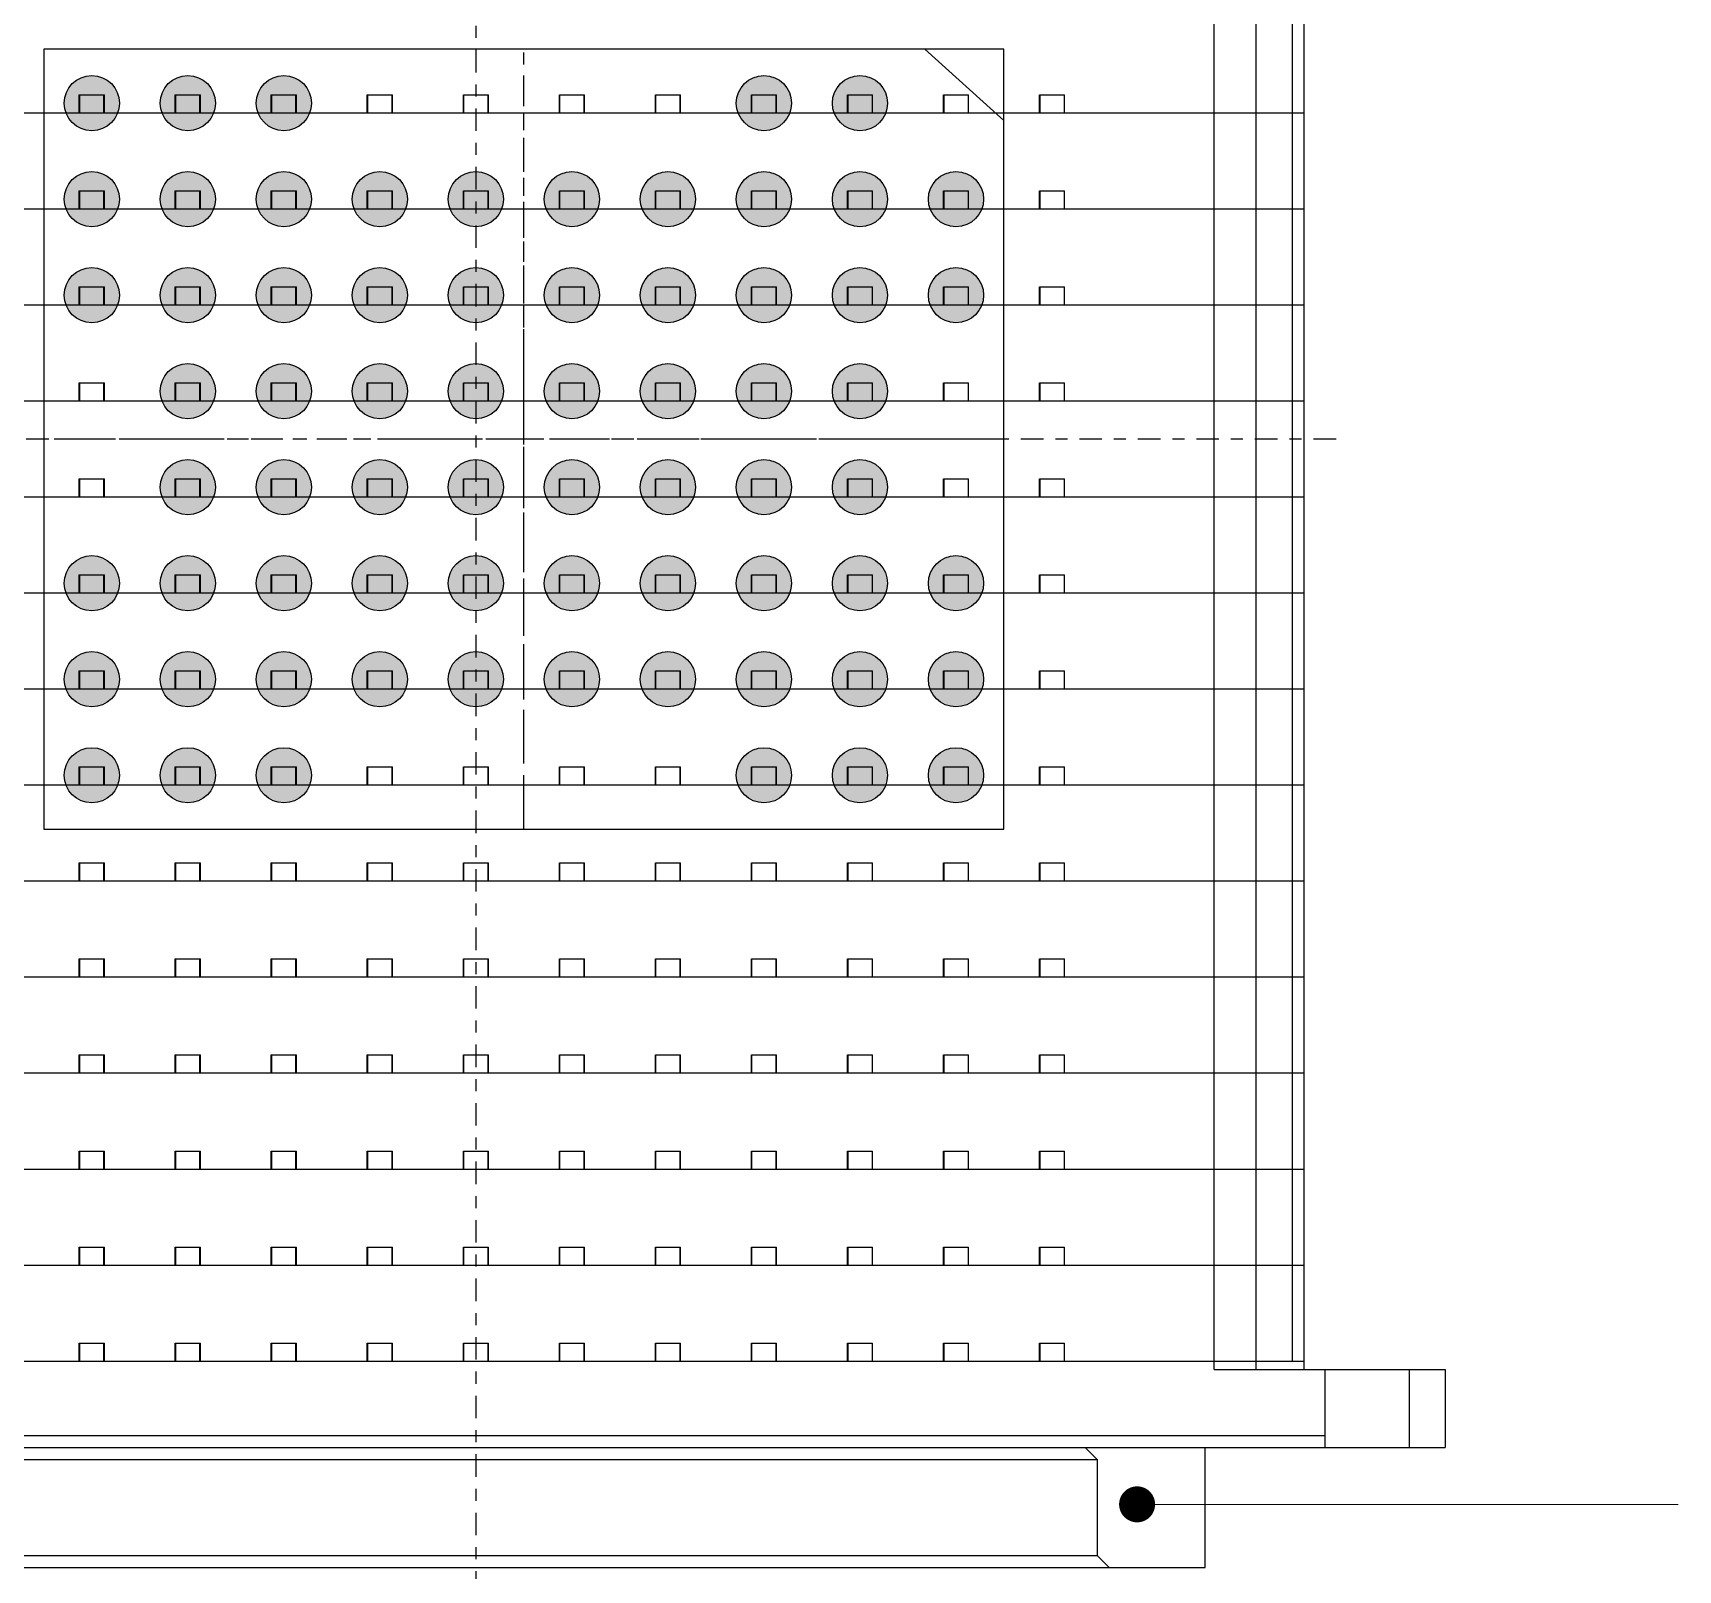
# Model space of a CAD drawing. Header units: millimetres. Extents: x -2108 to -1819, y 1464 to 1622.
# Drawn here: x -1876.48 to -1862.77, y 1532.94 to 1545.75 of the extents above; entities that cross this region are included whole.
import ezdxf

# ---------------------------------------------------------------- set-up
doc = ezdxf.new("R2010")
doc.units = ezdxf.units.MM
doc.linetypes.add('CENTER', pattern=[0.6, 0.375, -0.075, 0.075, -0.075])
doc.layers.add('厚', color=7, linetype='Continuous')
doc.dimstyles.new('副本 (2)水平', dxfattribs={"dimscale": 0.8, "dimtxt": 1.5, "dimasz": 1.5, "dimexe": 0.2, "dimexo": 0.1, "dimgap": 0.2, "dimtad": 0, "dimdec": 3, "dimrnd": 0.0005, "dimzin": 1, "dimdsep": 46, "dimtxsty": 'Standard', "dimcen": 0, "dimclrd": 192, "dimclre": 192, "dimclrt": 7, "dimazin": 0, "dimtfac": 1, "dimtdec": 3, "dimtofl": 0, "dimtmove": 0, "dimatfit": 3, "dimfxl": 1, "dimtolj": 1, "dimlwd": 13, "dimlwe": 13, "dimarcsym": 0})

# ---------------------------------------------------------------- blocks, each defined once
blk = doc.blocks.new('REWQREWQT')
at = {"color": 8, "linetype": 'Continuous'}
for p, q in [((575.433, 348.14), (575.433, 363.64)), ((575.783, 348.14), (575.783, 363.64)), ((576.183, 348.14), (576.183, 363.64)), ((576.083, 363.41), (576.083, 348.21)), ((565.978, 358.76), (566.188, 358.76)), ((565.978, 358.61), (565.978, 358.76)), ((565.983, 358.61), (565.983, 358.76)), ((566.183, 358.61), (566.183, 358.76)), ((566.188, 358.61), (566.188, 358.76)), ((566.778, 358.76), (566.988, 358.76)), ((566.778, 358.61), (566.778, 358.76)), ((566.783, 358.61), (566.783, 358.76)), ((566.983, 358.61), (566.983, 358.76)), ((566.988, 358.61), (566.988, 358.76)), ((567.578, 358.76), (567.788, 358.76)), ((567.578, 358.61), (567.578, 358.76)), ((567.583, 358.61), (567.583, 358.76)), ((567.783, 358.61), (567.783, 358.76)), ((567.788, 358.61), (567.788, 358.76)), ((568.378, 358.76), (568.588, 358.76)), ((568.378, 358.61), (568.378, 358.76)), ((568.383, 358.61), (568.383, 358.76)), ((568.583, 358.76), (568.583, 358.61)), ((568.588, 358.61), (568.588, 358.76)), ((569.178, 358.76), (569.388, 358.76)), ((569.178, 358.61), (569.178, 358.76)), ((569.183, 358.61), (569.183, 358.76)), ((569.383, 358.76), (569.383, 358.61)), ((569.388, 358.61), (569.388, 358.76)), ((569.978, 358.76), (570.188, 358.76)), ((569.978, 358.61), (569.978, 358.76)), ((569.983, 358.61), (569.983, 358.76)), ((570.183, 358.76), (570.183, 358.61)), ((570.188, 358.61), (570.188, 358.76)), ((570.778, 358.76), (570.988, 358.76)), ((570.778, 358.61), (570.778, 358.76)), ((570.783, 358.61), (570.783, 358.76)), ((570.983, 358.76), (570.983, 358.61)), ((570.988, 358.61), (570.988, 358.76)), ((571.578, 358.76), (571.788, 358.76)), ((571.578, 358.61), (571.578, 358.76)), ((571.583, 358.61), (571.583, 358.76)), ((571.783, 358.76), (571.783, 358.61)), ((571.788, 358.61), (571.788, 358.76)), ((572.378, 358.76), (572.588, 358.76)), ((572.378, 358.61), (572.378, 358.76)), ((572.383, 358.61), (572.383, 358.76)), ((572.583, 358.76), (572.583, 358.61)), ((572.588, 358.61), (572.588, 358.76)), ((573.178, 358.61), (573.178, 358.76)), ((573.178, 358.76), (573.388, 358.76)), ((573.183, 358.61), (573.183, 358.76)), ((573.383, 358.76), (573.383, 358.61)), ((573.388, 358.61), (573.388, 358.76)), ((573.978, 358.61), (573.978, 358.76)), ((573.978, 358.76), (574.188, 358.76)), ((573.983, 358.61), (573.983, 358.76)), ((574.183, 358.76), (574.183, 358.61)), ((574.188, 358.61), (574.188, 358.76)), ((562.383, 358.61), (576.183, 358.61)), ((565.978, 357.96), (566.188, 357.96)), ((565.978, 357.81), (565.978, 357.96)), ((565.983, 357.81), (565.983, 357.96)), ((566.183, 357.81), (566.183, 357.96)), ((566.188, 357.81), (566.188, 357.96)), ((566.778, 357.96), (566.988, 357.96)), ((566.778, 357.81), (566.778, 357.96)), ((566.783, 357.81), (566.783, 357.96)), ((566.983, 357.81), (566.983, 357.96)), ((566.988, 357.81), (566.988, 357.96)), ((567.578, 357.96), (567.788, 357.96)), ((567.578, 357.81), (567.578, 357.96)), ((567.583, 357.81), (567.583, 357.96)), ((567.783, 357.81), (567.783, 357.96)), ((567.788, 357.81), (567.788, 357.96)), ((568.378, 357.96), (568.588, 357.96)), ((568.378, 357.81), (568.378, 357.96)), ((568.383, 357.81), (568.383, 357.96)), ((568.583, 357.96), (568.583, 357.81)), ((568.588, 357.81), (568.588, 357.96)), ((569.178, 357.96), (569.388, 357.96)), ((569.178, 357.81), (569.178, 357.96)), ((569.183, 357.81), (569.183, 357.96)), ((569.383, 357.96), (569.383, 357.81)), ((569.388, 357.81), (569.388, 357.96)), ((569.978, 357.96), (570.188, 357.96)), ((569.978, 357.81), (569.978, 357.96)), ((569.983, 357.81), (569.983, 357.96)), ((570.183, 357.96), (570.183, 357.81)), ((570.188, 357.81), (570.188, 357.96)), ((570.778, 357.96), (570.988, 357.96)), ((570.778, 357.81), (570.778, 357.96)), ((570.783, 357.81), (570.783, 357.96)), ((570.983, 357.96), (570.983, 357.81)), ((570.988, 357.81), (570.988, 357.96)), ((571.578, 357.96), (571.788, 357.96)), ((571.578, 357.81), (571.578, 357.96)), ((571.583, 357.81), (571.583, 357.96)), ((571.783, 357.96), (571.783, 357.81)), ((571.788, 357.81), (571.788, 357.96)), ((572.378, 357.81), (572.378, 357.96)), ((572.378, 357.96), (572.588, 357.96)), ((572.383, 357.81), (572.383, 357.96)), ((572.583, 357.96), (572.583, 357.81)), ((572.588, 357.81), (572.588, 357.96)), ((573.178, 357.81), (573.178, 357.96)), ((573.178, 357.96), (573.388, 357.96)), ((573.183, 357.81), (573.183, 357.96)), ((573.383, 357.96), (573.383, 357.81)), ((573.388, 357.81), (573.388, 357.96)), ((573.978, 357.81), (573.978, 357.96)), ((573.978, 357.96), (574.188, 357.96)), ((573.983, 357.81), (573.983, 357.96)), ((574.183, 357.96), (574.183, 357.81)), ((574.188, 357.81), (574.188, 357.96)), ((562.383, 357.81), (576.183, 357.81)), ((565.978, 357.16), (566.188, 357.16)), ((565.978, 357.01), (565.978, 357.16)), ((565.983, 357.01), (565.983, 357.16)), ((566.183, 357.01), (566.183, 357.16)), ((566.188, 357.01), (566.188, 357.16)), ((566.778, 357.16), (566.988, 357.16)), ((566.778, 357.01), (566.778, 357.16)), ((566.783, 357.01), (566.783, 357.16)), ((566.983, 357.01), (566.983, 357.16)), ((566.988, 357.01), (566.988, 357.16)), ((567.578, 357.16), (567.788, 357.16)), ((567.578, 357.01), (567.578, 357.16)), ((567.583, 357.01), (567.583, 357.16)), ((567.783, 357.01), (567.783, 357.16)), ((567.788, 357.01), (567.788, 357.16)), ((568.378, 357.16), (568.588, 357.16)), ((568.378, 357.01), (568.378, 357.16)), ((568.383, 357.01), (568.383, 357.16)), ((568.583, 357.16), (568.583, 357.01)), ((568.588, 357.01), (568.588, 357.16)), ((569.178, 357.16), (569.388, 357.16)), ((569.178, 357.01), (569.178, 357.16)), ((569.183, 357.01), (569.183, 357.16)), ((569.383, 357.16), (569.383, 357.01)), ((569.388, 357.01), (569.388, 357.16)), ((569.978, 357.16), (570.188, 357.16)), ((569.978, 357.01), (569.978, 357.16)), ((569.983, 357.01), (569.983, 357.16)), ((570.183, 357.16), (570.183, 357.01)), ((570.188, 357.01), (570.188, 357.16)), ((570.778, 357.01), (570.778, 357.16)), ((570.778, 357.16), (570.988, 357.16)), ((570.783, 357.01), (570.783, 357.16)), ((570.983, 357.16), (570.983, 357.01)), ((570.988, 357.01), (570.988, 357.16)), ((571.578, 357.01), (571.578, 357.16)), ((571.578, 357.16), (571.788, 357.16)), ((571.583, 357.01), (571.583, 357.16)), ((571.783, 357.16), (571.783, 357.01)), ((571.788, 357.01), (571.788, 357.16)), ((572.378, 357.01), (572.378, 357.16)), ((572.378, 357.16), (572.588, 357.16)), ((572.383, 357.01), (572.383, 357.16)), ((572.583, 357.16), (572.583, 357.01)), ((572.588, 357.01), (572.588, 357.16)), ((573.178, 357.01), (573.178, 357.16)), ((573.178, 357.16), (573.388, 357.16)), ((573.183, 357.01), (573.183, 357.16)), ((573.383, 357.16), (573.383, 357.01)), ((573.388, 357.01), (573.388, 357.16)), ((573.978, 357.01), (573.978, 357.16)), ((573.978, 357.16), (574.188, 357.16)), ((573.983, 357.01), (573.983, 357.16)), ((574.183, 357.16), (574.183, 357.01)), ((574.188, 357.01), (574.188, 357.16)), ((562.383, 357.01), (576.183, 357.01)), ((565.978, 356.36), (566.188, 356.36)), ((565.978, 356.21), (565.978, 356.36)), ((565.983, 356.21), (565.983, 356.36)), ((566.183, 356.21), (566.183, 356.36)), ((566.188, 356.21), (566.188, 356.36)), ((566.778, 356.36), (566.988, 356.36)), ((566.778, 356.21), (566.778, 356.36)), ((566.783, 356.21), (566.783, 356.36)), ((566.983, 356.21), (566.983, 356.36)), ((566.988, 356.21), (566.988, 356.36)), ((567.578, 356.36), (567.788, 356.36)), ((567.578, 356.21), (567.578, 356.36)), ((567.583, 356.21), (567.583, 356.36)), ((567.783, 356.21), (567.783, 356.36)), ((567.788, 356.21), (567.788, 356.36)), ((568.378, 356.36), (568.588, 356.36)), ((568.378, 356.21), (568.378, 356.36)), ((568.383, 356.21), (568.383, 356.36)), ((568.583, 356.36), (568.583, 356.21)), ((568.588, 356.21), (568.588, 356.36)), ((569.178, 356.36), (569.388, 356.36)), ((569.178, 356.21), (569.178, 356.36)), ((569.183, 356.21), (569.183, 356.36)), ((569.383, 356.36), (569.383, 356.21)), ((569.388, 356.21), (569.388, 356.36)), ((569.978, 356.36), (570.188, 356.36)), ((569.978, 356.21), (569.978, 356.36)), ((569.983, 356.21), (569.983, 356.36)), ((570.183, 356.36), (570.183, 356.21)), ((570.188, 356.21), (570.188, 356.36)), ((570.778, 356.21), (570.778, 356.36)), ((570.778, 356.36), (570.988, 356.36)), ((570.783, 356.21), (570.783, 356.36)), ((570.983, 356.36), (570.983, 356.21)), ((570.988, 356.21), (570.988, 356.36)), ((571.578, 356.21), (571.578, 356.36)), ((571.578, 356.36), (571.788, 356.36)), ((571.583, 356.21), (571.583, 356.36)), ((571.783, 356.36), (571.783, 356.21)), ((571.788, 356.21), (571.788, 356.36)), ((572.378, 356.21), (572.378, 356.36)), ((572.378, 356.36), (572.588, 356.36)), ((572.383, 356.21), (572.383, 356.36)), ((572.583, 356.36), (572.583, 356.21)), ((572.588, 356.21), (572.588, 356.36)), ((573.178, 356.21), (573.178, 356.36)), ((573.178, 356.36), (573.388, 356.36)), ((573.183, 356.21), (573.183, 356.36)), ((573.383, 356.36), (573.383, 356.21)), ((573.388, 356.21), (573.388, 356.36)), ((573.978, 356.21), (573.978, 356.36)), ((573.978, 356.36), (574.188, 356.36)), ((573.983, 356.21), (573.983, 356.36)), ((574.183, 356.36), (574.183, 356.21)), ((574.188, 356.21), (574.188, 356.36)), ((562.383, 356.21), (576.183, 356.21)), ((565.978, 355.56), (566.188, 355.56)), ((565.978, 355.41), (565.978, 355.56)), ((565.983, 355.41), (565.983, 355.56)), ((566.183, 355.41), (566.183, 355.56)), ((566.188, 355.41), (566.188, 355.56)), ((566.778, 355.56), (566.988, 355.56)), ((566.778, 355.41), (566.778, 355.56)), ((566.783, 355.41), (566.783, 355.56)), ((566.983, 355.41), (566.983, 355.56)), ((566.988, 355.41), (566.988, 355.56)), ((567.578, 355.56), (567.788, 355.56)), ((567.578, 355.41), (567.578, 355.56)), ((567.583, 355.41), (567.583, 355.56)), ((567.783, 355.41), (567.783, 355.56)), ((567.788, 355.41), (567.788, 355.56)), ((568.378, 355.56), (568.588, 355.56)), ((568.378, 355.41), (568.378, 355.56)), ((568.383, 355.41), (568.383, 355.56)), ((568.583, 355.56), (568.583, 355.41)), ((568.588, 355.41), (568.588, 355.56)), ((569.178, 355.56), (569.388, 355.56)), ((569.178, 355.41), (569.178, 355.56)), ((569.183, 355.41), (569.183, 355.56)), ((569.383, 355.56), (569.383, 355.41)), ((569.388, 355.41), (569.388, 355.56)), ((569.978, 355.41), (569.978, 355.56)), ((569.978, 355.56), (570.188, 355.56)), ((569.983, 355.41), (569.983, 355.56)), ((570.183, 355.56), (570.183, 355.41)), ((570.188, 355.41), (570.188, 355.56)), ((570.778, 355.41), (570.778, 355.56)), ((570.778, 355.56), (570.988, 355.56)), ((570.783, 355.41), (570.783, 355.56)), ((570.983, 355.56), (570.983, 355.41)), ((570.988, 355.41), (570.988, 355.56)), ((571.578, 355.41), (571.578, 355.56)), ((571.578, 355.56), (571.788, 355.56)), ((571.583, 355.41), (571.583, 355.56)), ((571.783, 355.56), (571.783, 355.41)), ((571.788, 355.41), (571.788, 355.56)), ((572.378, 355.41), (572.378, 355.56)), ((572.378, 355.56), (572.588, 355.56)), ((572.383, 355.41), (572.383, 355.56)), ((572.583, 355.56), (572.583, 355.41)), ((572.588, 355.41), (572.588, 355.56)), ((573.178, 355.41), (573.178, 355.56)), ((573.178, 355.56), (573.388, 355.56)), ((573.183, 355.41), (573.183, 355.56)), ((573.383, 355.56), (573.383, 355.41)), ((573.388, 355.41), (573.388, 355.56)), ((573.978, 355.41), (573.978, 355.56)), ((573.978, 355.56), (574.188, 355.56)), ((573.983, 355.41), (573.983, 355.56)), ((574.183, 355.56), (574.183, 355.41)), ((574.188, 355.41), (574.188, 355.56)), ((562.383, 355.41), (576.183, 355.41)), ((565.978, 354.76), (566.188, 354.76)), ((565.978, 354.61), (565.978, 354.76)), ((565.983, 354.61), (565.983, 354.76)), ((566.183, 354.61), (566.183, 354.76)), ((566.188, 354.61), (566.188, 354.76)), ((566.778, 354.76), (566.988, 354.76)), ((566.778, 354.61), (566.778, 354.76)), ((566.783, 354.61), (566.783, 354.76)), ((566.983, 354.61), (566.983, 354.76)), ((566.988, 354.61), (566.988, 354.76)), ((567.578, 354.76), (567.788, 354.76)), ((567.578, 354.61), (567.578, 354.76)), ((567.583, 354.61), (567.583, 354.76)), ((567.783, 354.61), (567.783, 354.76)), ((567.788, 354.61), (567.788, 354.76)), ((568.378, 354.61), (568.378, 354.76)), ((568.378, 354.76), (568.588, 354.76)), ((568.383, 354.61), (568.383, 354.76)), ((568.583, 354.76), (568.583, 354.61)), ((568.588, 354.61), (568.588, 354.76)), ((569.178, 354.61), (569.178, 354.76)), ((569.178, 354.76), (569.388, 354.76)), ((569.183, 354.61), (569.183, 354.76)), ((569.383, 354.76), (569.383, 354.61)), ((569.388, 354.61), (569.388, 354.76)), ((569.978, 354.61), (569.978, 354.76)), ((569.978, 354.76), (570.188, 354.76)), ((569.983, 354.61), (569.983, 354.76)), ((570.183, 354.76), (570.183, 354.61)), ((570.188, 354.61), (570.188, 354.76)), ((570.778, 354.61), (570.778, 354.76)), ((570.778, 354.76), (570.988, 354.76)), ((570.783, 354.61), (570.783, 354.76)), ((570.983, 354.76), (570.983, 354.61)), ((570.988, 354.61), (570.988, 354.76)), ((571.578, 354.61), (571.578, 354.76)), ((571.578, 354.76), (571.788, 354.76)), ((571.583, 354.61), (571.583, 354.76)), ((571.783, 354.76), (571.783, 354.61)), ((571.788, 354.61), (571.788, 354.76)), ((572.378, 354.61), (572.378, 354.76)), ((572.378, 354.76), (572.588, 354.76)), ((572.383, 354.61), (572.383, 354.76)), ((572.583, 354.76), (572.583, 354.61)), ((572.588, 354.61), (572.588, 354.76)), ((573.178, 354.61), (573.178, 354.76)), ((573.178, 354.76), (573.388, 354.76)), ((573.183, 354.61), (573.183, 354.76)), ((573.383, 354.76), (573.383, 354.61)), ((573.388, 354.61), (573.388, 354.76)), ((573.978, 354.61), (573.978, 354.76)), ((573.978, 354.76), (574.188, 354.76)), ((573.983, 354.61), (573.983, 354.76)), ((574.183, 354.76), (574.183, 354.61)), ((574.188, 354.61), (574.188, 354.76)), ((562.383, 354.61), (576.183, 354.61)), ((565.978, 353.96), (566.188, 353.96)), ((565.978, 353.81), (565.978, 353.96)), ((565.983, 353.81), (565.983, 353.96)), ((566.183, 353.81), (566.183, 353.96)), ((566.188, 353.81), (566.188, 353.96)), ((566.778, 353.96), (566.988, 353.96)), ((566.778, 353.81), (566.778, 353.96)), ((566.783, 353.81), (566.783, 353.96)), ((566.983, 353.81), (566.983, 353.96)), ((566.988, 353.81), (566.988, 353.96)), ((567.578, 353.96), (567.788, 353.96)), ((567.578, 353.81), (567.578, 353.96)), ((567.583, 353.81), (567.583, 353.96)), ((567.783, 353.81), (567.783, 353.96)), ((567.788, 353.81), (567.788, 353.96)), ((568.378, 353.81), (568.378, 353.96)), ((568.378, 353.96), (568.588, 353.96)), ((568.383, 353.81), (568.383, 353.96)), ((568.583, 353.96), (568.583, 353.81)), ((568.588, 353.81), (568.588, 353.96)), ((569.178, 353.81), (569.178, 353.96)), ((569.178, 353.96), (569.388, 353.96)), ((569.183, 353.81), (569.183, 353.96)), ((569.383, 353.96), (569.383, 353.81)), ((569.388, 353.81), (569.388, 353.96)), ((569.978, 353.81), (569.978, 353.96)), ((569.978, 353.96), (570.188, 353.96)), ((569.983, 353.81), (569.983, 353.96)), ((570.183, 353.96), (570.183, 353.81)), ((570.188, 353.81), (570.188, 353.96)), ((570.778, 353.81), (570.778, 353.96)), ((570.778, 353.96), (570.988, 353.96)), ((570.783, 353.81), (570.783, 353.96)), ((570.983, 353.96), (570.983, 353.81)), ((570.988, 353.81), (570.988, 353.96)), ((571.578, 353.81), (571.578, 353.96)), ((571.578, 353.96), (571.788, 353.96)), ((571.583, 353.81), (571.583, 353.96)), ((571.783, 353.96), (571.783, 353.81)), ((571.788, 353.81), (571.788, 353.96)), ((572.378, 353.81), (572.378, 353.96)), ((572.378, 353.96), (572.588, 353.96)), ((572.383, 353.81), (572.383, 353.96)), ((572.583, 353.96), (572.583, 353.81)), ((572.588, 353.81), (572.588, 353.96)), ((573.178, 353.81), (573.178, 353.96)), ((573.178, 353.96), (573.388, 353.96)), ((573.183, 353.81), (573.183, 353.96)), ((573.383, 353.96), (573.383, 353.81)), ((573.388, 353.81), (573.388, 353.96)), ((573.978, 353.81), (573.978, 353.96)), ((573.978, 353.96), (574.188, 353.96)), ((573.983, 353.81), (573.983, 353.96)), ((574.183, 353.96), (574.183, 353.81)), ((574.188, 353.81), (574.188, 353.96)), ((562.383, 353.81), (576.183, 353.81)), ((565.978, 353.16), (566.188, 353.16)), ((565.978, 353.01), (565.978, 353.16)), ((565.983, 353.01), (565.983, 353.16)), ((566.183, 353.01), (566.183, 353.16)), ((566.188, 353.01), (566.188, 353.16)), ((566.778, 353.16), (566.988, 353.16)), ((566.778, 353.01), (566.778, 353.16)), ((566.783, 353.01), (566.783, 353.16)), ((566.983, 353.01), (566.983, 353.16)), ((566.988, 353.01), (566.988, 353.16)), ((567.578, 353.01), (567.578, 353.16)), ((567.578, 353.16), (567.788, 353.16)), ((567.583, 353.01), (567.583, 353.16)), ((567.783, 353.01), (567.783, 353.16)), ((567.788, 353.01), (567.788, 353.16)), ((568.378, 353.01), (568.378, 353.16)), ((568.378, 353.16), (568.588, 353.16)), ((568.383, 353.01), (568.383, 353.16)), ((568.583, 353.16), (568.583, 353.01)), ((568.588, 353.01), (568.588, 353.16)), ((569.178, 353.01), (569.178, 353.16)), ((569.178, 353.16), (569.388, 353.16)), ((569.183, 353.01), (569.183, 353.16)), ((569.383, 353.16), (569.383, 353.01)), ((569.388, 353.01), (569.388, 353.16)), ((569.978, 353.01), (569.978, 353.16)), ((569.978, 353.16), (570.188, 353.16)), ((569.983, 353.01), (569.983, 353.16)), ((570.183, 353.16), (570.183, 353.01)), ((570.188, 353.01), (570.188, 353.16)), ((570.778, 353.01), (570.778, 353.16)), ((570.778, 353.16), (570.988, 353.16)), ((570.783, 353.01), (570.783, 353.16)), ((570.983, 353.16), (570.983, 353.01)), ((570.988, 353.01), (570.988, 353.16)), ((571.578, 353.01), (571.578, 353.16)), ((571.578, 353.16), (571.788, 353.16)), ((571.583, 353.01), (571.583, 353.16)), ((571.783, 353.16), (571.783, 353.01)), ((571.788, 353.01), (571.788, 353.16)), ((572.378, 353.01), (572.378, 353.16)), ((572.378, 353.16), (572.588, 353.16)), ((572.383, 353.01), (572.383, 353.16)), ((572.583, 353.16), (572.583, 353.01)), ((572.588, 353.01), (572.588, 353.16)), ((573.178, 353.01), (573.178, 353.16)), ((573.178, 353.16), (573.388, 353.16)), ((573.183, 353.01), (573.183, 353.16)), ((573.383, 353.16), (573.383, 353.01)), ((573.388, 353.01), (573.388, 353.16)), ((573.978, 353.01), (573.978, 353.16)), ((573.978, 353.16), (574.188, 353.16)), ((573.983, 353.01), (573.983, 353.16)), ((574.183, 353.16), (574.183, 353.01)), ((574.188, 353.01), (574.188, 353.16)), ((562.383, 353.01), (576.183, 353.01)), ((565.978, 352.21), (565.978, 352.36)), ((565.978, 352.36), (566.188, 352.36)), ((565.983, 352.21), (565.983, 352.36)), ((566.183, 352.21), (566.183, 352.36)), ((566.188, 352.21), (566.188, 352.36)), ((566.778, 352.21), (566.778, 352.36)), ((566.778, 352.36), (566.988, 352.36)), ((566.783, 352.21), (566.783, 352.36)), ((566.983, 352.21), (566.983, 352.36)), ((566.988, 352.21), (566.988, 352.36)), ((567.578, 352.21), (567.578, 352.36)), ((567.578, 352.36), (567.788, 352.36)), ((567.583, 352.21), (567.583, 352.36)), ((567.783, 352.21), (567.783, 352.36)), ((567.788, 352.21), (567.788, 352.36)), ((568.378, 352.21), (568.378, 352.36)), ((568.378, 352.36), (568.588, 352.36)), ((568.383, 352.21), (568.383, 352.36)), ((568.583, 352.36), (568.583, 352.21)), ((568.588, 352.21), (568.588, 352.36)), ((569.178, 352.21), (569.178, 352.36)), ((569.178, 352.36), (569.388, 352.36)), ((569.183, 352.21), (569.183, 352.36)), ((569.383, 352.36), (569.383, 352.21)), ((569.388, 352.21), (569.388, 352.36)), ((569.978, 352.21), (569.978, 352.36)), ((569.978, 352.36), (570.188, 352.36)), ((569.983, 352.21), (569.983, 352.36)), ((570.183, 352.36), (570.183, 352.21)), ((570.188, 352.21), (570.188, 352.36)), ((570.778, 352.21), (570.778, 352.36)), ((570.778, 352.36), (570.988, 352.36)), ((570.783, 352.21), (570.783, 352.36)), ((570.983, 352.36), (570.983, 352.21)), ((570.988, 352.21), (570.988, 352.36)), ((571.578, 352.21), (571.578, 352.36)), ((571.578, 352.36), (571.788, 352.36)), ((571.583, 352.21), (571.583, 352.36)), ((571.783, 352.36), (571.783, 352.21)), ((571.788, 352.21), (571.788, 352.36)), ((572.378, 352.21), (572.378, 352.36)), ((572.378, 352.36), (572.588, 352.36)), ((572.383, 352.21), (572.383, 352.36)), ((572.583, 352.36), (572.583, 352.21)), ((572.588, 352.21), (572.588, 352.36)), ((573.178, 352.21), (573.178, 352.36)), ((573.178, 352.36), (573.388, 352.36)), ((573.183, 352.21), (573.183, 352.36)), ((573.383, 352.36), (573.383, 352.21)), ((573.388, 352.21), (573.388, 352.36)), ((573.978, 352.21), (573.978, 352.36)), ((573.978, 352.36), (574.188, 352.36)), ((573.983, 352.21), (573.983, 352.36)), ((574.183, 352.36), (574.183, 352.21)), ((574.188, 352.21), (574.188, 352.36)), ((562.383, 352.21), (576.183, 352.21)), ((565.978, 351.41), (565.978, 351.56)), ((565.978, 351.56), (566.188, 351.56)), ((565.983, 351.41), (565.983, 351.56)), ((566.183, 351.41), (566.183, 351.56)), ((566.188, 351.41), (566.188, 351.56)), ((566.778, 351.41), (566.778, 351.56)), ((566.778, 351.56), (566.988, 351.56)), ((566.783, 351.41), (566.783, 351.56)), ((566.983, 351.41), (566.983, 351.56)), ((566.988, 351.41), (566.988, 351.56)), ((567.578, 351.41), (567.578, 351.56)), ((567.578, 351.56), (567.788, 351.56)), ((567.583, 351.41), (567.583, 351.56)), ((567.783, 351.41), (567.783, 351.56)), ((567.788, 351.41), (567.788, 351.56)), ((568.378, 351.41), (568.378, 351.56)), ((568.378, 351.56), (568.588, 351.56)), ((568.383, 351.41), (568.383, 351.56)), ((568.583, 351.56), (568.583, 351.41)), ((568.588, 351.41), (568.588, 351.56)), ((569.178, 351.41), (569.178, 351.56)), ((569.178, 351.56), (569.388, 351.56)), ((569.183, 351.41), (569.183, 351.56)), ((569.383, 351.56), (569.383, 351.41)), ((569.388, 351.41), (569.388, 351.56)), ((569.978, 351.41), (569.978, 351.56)), ((569.978, 351.56), (570.188, 351.56)), ((569.983, 351.41), (569.983, 351.56)), ((570.183, 351.56), (570.183, 351.41)), ((570.188, 351.41), (570.188, 351.56)), ((570.778, 351.41), (570.778, 351.56)), ((570.778, 351.56), (570.988, 351.56)), ((570.783, 351.41), (570.783, 351.56)), ((570.983, 351.56), (570.983, 351.41)), ((570.988, 351.41), (570.988, 351.56)), ((571.578, 351.41), (571.578, 351.56)), ((571.578, 351.56), (571.788, 351.56)), ((571.583, 351.41), (571.583, 351.56)), ((571.783, 351.56), (571.783, 351.41)), ((571.788, 351.41), (571.788, 351.56)), ((572.378, 351.41), (572.378, 351.56)), ((572.378, 351.56), (572.588, 351.56)), ((572.383, 351.41), (572.383, 351.56)), ((572.583, 351.56), (572.583, 351.41)), ((572.588, 351.41), (572.588, 351.56)), ((573.178, 351.41), (573.178, 351.56)), ((573.178, 351.56), (573.388, 351.56)), ((573.183, 351.41), (573.183, 351.56)), ((573.383, 351.56), (573.383, 351.41)), ((573.388, 351.41), (573.388, 351.56)), ((573.978, 351.41), (573.978, 351.56)), ((573.978, 351.56), (574.188, 351.56)), ((573.983, 351.41), (573.983, 351.56)), ((574.183, 351.56), (574.183, 351.41)), ((574.188, 351.41), (574.188, 351.56)), ((562.383, 351.41), (576.183, 351.41)), ((565.978, 350.61), (565.978, 350.76)), ((565.978, 350.76), (566.188, 350.76)), ((565.983, 350.61), (565.983, 350.76)), ((566.183, 350.61), (566.183, 350.76)), ((566.188, 350.61), (566.188, 350.76)), ((566.778, 350.61), (566.778, 350.76)), ((566.778, 350.76), (566.988, 350.76)), ((566.783, 350.61), (566.783, 350.76)), ((566.983, 350.61), (566.983, 350.76)), ((566.988, 350.61), (566.988, 350.76)), ((567.578, 350.61), (567.578, 350.76)), ((567.578, 350.76), (567.788, 350.76)), ((567.583, 350.61), (567.583, 350.76)), ((567.783, 350.61), (567.783, 350.76)), ((567.788, 350.61), (567.788, 350.76)), ((568.378, 350.61), (568.378, 350.76)), ((568.378, 350.76), (568.588, 350.76)), ((568.383, 350.61), (568.383, 350.76)), ((568.583, 350.76), (568.583, 350.61)), ((568.588, 350.61), (568.588, 350.76)), ((569.178, 350.61), (569.178, 350.76)), ((569.178, 350.76), (569.388, 350.76)), ((569.183, 350.61), (569.183, 350.76)), ((569.383, 350.76), (569.383, 350.61)), ((569.388, 350.61), (569.388, 350.76)), ((569.978, 350.61), (569.978, 350.76)), ((569.978, 350.76), (570.188, 350.76)), ((569.983, 350.61), (569.983, 350.76)), ((570.183, 350.76), (570.183, 350.61)), ((570.188, 350.61), (570.188, 350.76)), ((570.778, 350.61), (570.778, 350.76)), ((570.778, 350.76), (570.988, 350.76)), ((570.783, 350.61), (570.783, 350.76)), ((570.983, 350.76), (570.983, 350.61)), ((570.988, 350.61), (570.988, 350.76)), ((571.578, 350.61), (571.578, 350.76)), ((571.578, 350.76), (571.788, 350.76)), ((571.583, 350.61), (571.583, 350.76)), ((571.783, 350.76), (571.783, 350.61)), ((571.788, 350.61), (571.788, 350.76)), ((572.378, 350.61), (572.378, 350.76)), ((572.378, 350.76), (572.588, 350.76)), ((572.383, 350.61), (572.383, 350.76)), ((572.583, 350.76), (572.583, 350.61)), ((572.588, 350.61), (572.588, 350.76)), ((573.178, 350.61), (573.178, 350.76)), ((573.178, 350.76), (573.388, 350.76)), ((573.183, 350.61), (573.183, 350.76)), ((573.383, 350.76), (573.383, 350.61)), ((573.388, 350.61), (573.388, 350.76)), ((573.978, 350.61), (573.978, 350.76)), ((573.978, 350.76), (574.188, 350.76)), ((573.983, 350.61), (573.983, 350.76)), ((574.183, 350.76), (574.183, 350.61)), ((574.188, 350.61), (574.188, 350.76)), ((562.383, 350.61), (576.183, 350.61)), ((565.978, 349.81), (565.978, 349.96)), ((565.978, 349.96), (566.188, 349.96)), ((565.983, 349.81), (565.983, 349.96)), ((566.183, 349.81), (566.183, 349.96)), ((566.188, 349.81), (566.188, 349.96)), ((566.778, 349.81), (566.778, 349.96)), ((566.778, 349.96), (566.988, 349.96)), ((566.783, 349.81), (566.783, 349.96)), ((566.983, 349.81), (566.983, 349.96)), ((566.988, 349.81), (566.988, 349.96)), ((567.578, 349.81), (567.578, 349.96)), ((567.578, 349.96), (567.788, 349.96)), ((567.583, 349.81), (567.583, 349.96)), ((567.783, 349.81), (567.783, 349.96)), ((567.788, 349.81), (567.788, 349.96)), ((568.378, 349.81), (568.378, 349.96)), ((568.378, 349.96), (568.588, 349.96)), ((568.383, 349.81), (568.383, 349.96)), ((568.583, 349.96), (568.583, 349.81)), ((568.588, 349.81), (568.588, 349.96)), ((569.178, 349.81), (569.178, 349.96)), ((569.178, 349.96), (569.388, 349.96)), ((569.183, 349.81), (569.183, 349.96)), ((569.383, 349.96), (569.383, 349.81)), ((569.388, 349.81), (569.388, 349.96)), ((569.978, 349.81), (569.978, 349.96)), ((569.978, 349.96), (570.188, 349.96)), ((569.983, 349.81), (569.983, 349.96)), ((570.183, 349.96), (570.183, 349.81)), ((570.188, 349.81), (570.188, 349.96)), ((570.778, 349.81), (570.778, 349.96)), ((570.778, 349.96), (570.988, 349.96)), ((570.783, 349.81), (570.783, 349.96)), ((570.983, 349.96), (570.983, 349.81)), ((570.988, 349.81), (570.988, 349.96)), ((571.578, 349.81), (571.578, 349.96)), ((571.578, 349.96), (571.788, 349.96)), ((571.583, 349.81), (571.583, 349.96)), ((571.783, 349.96), (571.783, 349.81)), ((571.788, 349.81), (571.788, 349.96)), ((572.378, 349.81), (572.378, 349.96)), ((572.378, 349.96), (572.588, 349.96)), ((572.383, 349.81), (572.383, 349.96)), ((572.583, 349.96), (572.583, 349.81)), ((572.588, 349.81), (572.588, 349.96)), ((573.178, 349.81), (573.178, 349.96)), ((573.178, 349.96), (573.388, 349.96)), ((573.183, 349.81), (573.183, 349.96)), ((573.383, 349.96), (573.383, 349.81)), ((573.388, 349.81), (573.388, 349.96)), ((573.978, 349.81), (573.978, 349.96)), ((573.978, 349.96), (574.188, 349.96)), ((573.983, 349.81), (573.983, 349.96)), ((574.183, 349.96), (574.183, 349.81)), ((574.188, 349.81), (574.188, 349.96)), ((562.383, 349.81), (576.183, 349.81)), ((565.978, 349.01), (565.978, 349.16)), ((565.978, 349.16), (566.188, 349.16)), ((565.983, 349.01), (565.983, 349.16)), ((566.183, 349.01), (566.183, 349.16)), ((566.188, 349.01), (566.188, 349.16)), ((566.778, 349.01), (566.778, 349.16)), ((566.778, 349.16), (566.988, 349.16)), ((566.783, 349.01), (566.783, 349.16)), ((566.983, 349.01), (566.983, 349.16)), ((566.988, 349.01), (566.988, 349.16)), ((567.578, 349.01), (567.578, 349.16)), ((567.578, 349.16), (567.788, 349.16)), ((567.583, 349.01), (567.583, 349.16)), ((567.783, 349.01), (567.783, 349.16)), ((567.788, 349.01), (567.788, 349.16)), ((568.378, 349.01), (568.378, 349.16)), ((568.378, 349.16), (568.588, 349.16)), ((568.383, 349.01), (568.383, 349.16)), ((568.583, 349.16), (568.583, 349.01)), ((568.588, 349.01), (568.588, 349.16)), ((569.178, 349.01), (569.178, 349.16)), ((569.178, 349.16), (569.388, 349.16)), ((569.183, 349.01), (569.183, 349.16)), ((569.383, 349.16), (569.383, 349.01)), ((569.388, 349.01), (569.388, 349.16)), ((569.978, 349.01), (569.978, 349.16)), ((569.978, 349.16), (570.188, 349.16)), ((569.983, 349.01), (569.983, 349.16)), ((570.183, 349.16), (570.183, 349.01)), ((570.188, 349.01), (570.188, 349.16)), ((570.778, 349.01), (570.778, 349.16)), ((570.778, 349.16), (570.988, 349.16)), ((570.783, 349.01), (570.783, 349.16)), ((570.983, 349.16), (570.983, 349.01)), ((570.988, 349.01), (570.988, 349.16)), ((571.578, 349.01), (571.578, 349.16)), ((571.578, 349.16), (571.788, 349.16)), ((571.583, 349.01), (571.583, 349.16)), ((571.783, 349.16), (571.783, 349.01)), ((571.788, 349.01), (571.788, 349.16)), ((572.378, 349.01), (572.378, 349.16)), ((572.378, 349.16), (572.588, 349.16)), ((572.383, 349.01), (572.383, 349.16)), ((572.583, 349.16), (572.583, 349.01)), ((572.588, 349.01), (572.588, 349.16)), ((573.178, 349.01), (573.178, 349.16)), ((573.178, 349.16), (573.388, 349.16)), ((573.183, 349.01), (573.183, 349.16)), ((573.383, 349.16), (573.383, 349.01)), ((573.388, 349.01), (573.388, 349.16)), ((573.978, 349.01), (573.978, 349.16)), ((573.978, 349.16), (574.188, 349.16)), ((573.983, 349.01), (573.983, 349.16)), ((574.183, 349.16), (574.183, 349.01)), ((574.188, 349.01), (574.188, 349.16)), ((562.383, 349.01), (576.183, 349.01)), ((565.978, 348.21), (565.978, 348.36)), ((565.978, 348.36), (566.188, 348.36)), ((565.983, 348.21), (565.983, 348.36)), ((566.183, 348.21), (566.183, 348.36)), ((566.188, 348.21), (566.188, 348.36)), ((566.778, 348.21), (566.778, 348.36)), ((566.778, 348.36), (566.988, 348.36)), ((566.783, 348.21), (566.783, 348.36)), ((566.983, 348.21), (566.983, 348.36)), ((566.988, 348.21), (566.988, 348.36)), ((567.578, 348.21), (567.578, 348.36)), ((567.578, 348.36), (567.788, 348.36)), ((567.583, 348.21), (567.583, 348.36)), ((567.783, 348.21), (567.783, 348.36)), ((567.788, 348.21), (567.788, 348.36)), ((568.378, 348.21), (568.378, 348.36)), ((568.378, 348.36), (568.588, 348.36)), ((568.383, 348.21), (568.383, 348.36)), ((568.583, 348.36), (568.583, 348.21)), ((568.588, 348.21), (568.588, 348.36)), ((569.178, 348.21), (569.178, 348.36)), ((569.178, 348.36), (569.388, 348.36)), ((569.183, 348.21), (569.183, 348.36)), ((569.383, 348.36), (569.383, 348.21)), ((569.388, 348.21), (569.388, 348.36)), ((569.978, 348.21), (569.978, 348.36)), ((569.978, 348.36), (570.188, 348.36)), ((569.983, 348.21), (569.983, 348.36)), ((570.183, 348.36), (570.183, 348.21)), ((570.188, 348.21), (570.188, 348.36)), ((570.778, 348.21), (570.778, 348.36)), ((570.778, 348.36), (570.988, 348.36)), ((570.783, 348.21), (570.783, 348.36)), ((570.983, 348.36), (570.983, 348.21)), ((570.988, 348.21), (570.988, 348.36)), ((571.578, 348.21), (571.578, 348.36)), ((571.578, 348.36), (571.788, 348.36)), ((571.583, 348.21), (571.583, 348.36)), ((571.783, 348.36), (571.783, 348.21)), ((571.788, 348.21), (571.788, 348.36)), ((572.378, 348.21), (572.378, 348.36)), ((572.378, 348.36), (572.588, 348.36)), ((572.383, 348.21), (572.383, 348.36)), ((572.583, 348.36), (572.583, 348.21)), ((572.588, 348.21), (572.588, 348.36)), ((573.178, 348.21), (573.178, 348.36)), ((573.178, 348.36), (573.388, 348.36)), ((573.183, 348.21), (573.183, 348.36)), ((573.383, 348.36), (573.383, 348.21)), ((573.388, 348.21), (573.388, 348.36)), ((573.978, 348.21), (573.978, 348.36)), ((573.978, 348.36), (574.188, 348.36)), ((573.983, 348.21), (573.983, 348.36)), ((574.183, 348.36), (574.183, 348.21)), ((574.188, 348.21), (574.188, 348.36)), ((562.383, 348.21), (576.183, 348.21)), ((575.433, 348.14), (577.358, 348.14)), ((576.358, 347.49), (576.358, 348.14)), ((577.058, 348.14), (577.058, 347.49)), ((577.358, 348.14), (577.358, 347.49)), ((562.208, 347.59), (576.358, 347.59)), ((561.208, 347.49), (577.358, 347.49)), ((564.108, 347.39), (574.458, 347.39)), ((574.458, 347.39), (574.358, 347.49)), ((574.458, 347.39), (574.458, 346.59)), ((575.358, 346.49), (575.358, 347.49)), ((564.108, 346.59), (574.458, 346.59)), ((574.458, 346.59), (574.558, 346.49)), ((563.208, 346.49), (575.358, 346.49))]:
    blk.add_line(p, q, dxfattribs=at)
blk = doc.blocks.new('SFD')
at = {"color": 1, "linetype": 'CENTER', "ltscale": 0.6604}
for p, q in [((-1939.828, 1449.54), (-1939.828, 1456.04)), ((-1935.828, 1452.79), (-1943.828, 1452.79))]:
    blk.add_line(p, q, dxfattribs=at)
blk.add_line((-1936.486, 1456.04), (-1935.828, 1455.445))
at = {"color": 1, "linetype": 'CENTER', "ltscale": 0.615696}
for p, q in [((-1939.828, 1449.76), (-1939.828, 1455.82)), ((-1935.998, 1452.79), (-1943.658, 1452.79))]:
    blk.add_line(p, q, dxfattribs=at)
blk.add_lwpolyline([(-1935.828, 1456.04), (-1943.828, 1456.04), (-1943.828, 1449.54), (-1935.828, 1449.54)], close=True)
for centre in [(-1943.428, 1455.59), (-1942.628, 1455.59), (-1941.828, 1455.59), (-1937.828, 1455.59), (-1937.028, 1455.59), (-1943.428, 1454.79), (-1942.628, 1454.79), (-1941.828, 1454.79), (-1941.028, 1454.79), (-1940.228, 1454.79), (-1939.428, 1454.79), (-1938.628, 1454.79), (-1937.828, 1454.79), (-1937.028, 1454.79), (-1936.228, 1454.79), (-1943.428, 1453.99), (-1942.628, 1453.99), (-1941.828, 1453.99), (-1941.028, 1453.99), (-1940.228, 1453.99), (-1939.428, 1453.99), (-1938.628, 1453.99), (-1937.828, 1453.99), (-1937.028, 1453.99), (-1936.228, 1453.99), (-1942.628, 1453.19), (-1941.828, 1453.19), (-1941.028, 1453.19), (-1940.228, 1453.19), (-1939.428, 1453.19), (-1938.628, 1453.19), (-1937.828, 1453.19), (-1937.028, 1453.19), (-1942.628, 1452.39), (-1941.828, 1452.39), (-1941.028, 1452.39), (-1940.228, 1452.39), (-1939.428, 1452.39), (-1938.628, 1452.39), (-1937.828, 1452.39), (-1937.028, 1452.39), (-1943.428, 1451.59), (-1942.628, 1451.59), (-1941.828, 1451.59), (-1941.028, 1451.59), (-1940.228, 1451.59), (-1939.428, 1451.59), (-1938.628, 1451.59), (-1937.828, 1451.59), (-1937.028, 1451.59), (-1936.228, 1451.59), (-1943.428, 1450.79), (-1942.628, 1450.79), (-1941.828, 1450.79), (-1941.028, 1450.79), (-1940.228, 1450.79), (-1939.428, 1450.79), (-1938.628, 1450.79), (-1937.828, 1450.79), (-1937.028, 1450.79), (-1936.228, 1450.79), (-1943.428, 1449.99), (-1942.628, 1449.99), (-1941.828, 1449.99), (-1937.828, 1449.99), (-1937.028, 1449.99), (-1936.228, 1449.99)]:
    blk.add_circle(centre, 0.23)

msp = doc.modelspace()

# ---------------------------------------------------------------- hatches: boundary and pattern name
h = msp.add_hatch(color=1)
edge = h.paths.add_edge_path()
edge.add_arc((-1868.7868, 1539.5625), 0.23, 0, 360)
edge = h.paths.add_edge_path()
edge.add_arc((-1868.7868, 1540.3625), 0.23, 0, 360)
edge = h.paths.add_edge_path()
edge.add_arc((-1868.7868, 1541.1625), 0.23, 0, 360)
edge = h.paths.add_edge_path()
edge.add_arc((-1868.7868, 1543.5625), 0.23, 0, 360)
edge = h.paths.add_edge_path()
edge.add_arc((-1868.7868, 1544.3625), 0.23, 0, 360)
edge = h.paths.add_edge_path()
edge.add_arc((-1869.5868, 1539.5625), 0.23, 0, 360)
edge = h.paths.add_edge_path()
edge.add_arc((-1869.5868, 1540.3625), 0.23, 0, 360)
edge = h.paths.add_edge_path()
edge.add_arc((-1869.5868, 1541.1625), 0.23, 0, 360)
edge = h.paths.add_edge_path()
edge.add_arc((-1869.5868, 1541.9625), 0.23, 0, 360)
edge = h.paths.add_edge_path()
edge.add_arc((-1869.5868, 1542.7625), 0.23, 0, 360)
edge = h.paths.add_edge_path()
edge.add_arc((-1869.5868, 1543.5625), 0.23, 0, 360)
edge = h.paths.add_edge_path()
edge.add_arc((-1869.5868, 1544.3625), 0.23, 0, 360)
edge = h.paths.add_edge_path()
edge.add_arc((-1869.5868, 1545.1625), 0.23, 0, 360)
edge = h.paths.add_edge_path()
edge.add_arc((-1870.3868, 1539.5625), 0.23, 0, 360)
edge = h.paths.add_edge_path()
edge.add_arc((-1870.3868, 1540.3625), 0.23, 0, 360)
edge = h.paths.add_edge_path()
edge.add_arc((-1870.3868, 1541.1625), 0.23, 0, 360)
edge = h.paths.add_edge_path()
edge.add_arc((-1870.3868, 1541.9625), 0.23, 0, 360)
edge = h.paths.add_edge_path()
edge.add_arc((-1870.3868, 1542.7625), 0.23, 0, 360)
edge = h.paths.add_edge_path()
edge.add_arc((-1870.3868, 1543.5625), 0.23, 0, 360)
edge = h.paths.add_edge_path()
edge.add_arc((-1870.3868, 1544.3625), 0.23, 0, 360)
edge = h.paths.add_edge_path()
edge.add_arc((-1870.3868, 1545.1625), 0.23, 0, 360)
edge = h.paths.add_edge_path()
edge.add_arc((-1871.1868, 1540.3625), 0.23, 0, 360)
edge = h.paths.add_edge_path()
edge.add_arc((-1871.1868, 1541.1625), 0.23, 0, 360)
edge = h.paths.add_edge_path()
edge.add_arc((-1871.1868, 1541.9625), 0.23, 0, 360)
edge = h.paths.add_edge_path()
edge.add_arc((-1871.1868, 1542.7625), 0.23, 0, 360)
edge = h.paths.add_edge_path()
edge.add_arc((-1871.1868, 1543.5625), 0.23, 0, 360)
edge = h.paths.add_edge_path()
edge.add_arc((-1871.1868, 1544.3625), 0.23, 0, 360)
edge = h.paths.add_edge_path()
edge.add_arc((-1871.9868, 1540.3625), 0.23, 0, 360)
edge = h.paths.add_edge_path()
edge.add_arc((-1871.9868, 1541.1625), 0.23, 0, 360)
edge = h.paths.add_edge_path()
edge.add_arc((-1871.9868, 1541.9625), 0.23, 0, 360)
edge = h.paths.add_edge_path()
edge.add_arc((-1871.9868, 1542.7625), 0.23, 0, 360)
edge = h.paths.add_edge_path()
edge.add_arc((-1871.9868, 1543.5625), 0.23, 0, 360)
edge = h.paths.add_edge_path()
edge.add_arc((-1871.9868, 1544.3625), 0.23, 0, 360)
edge = h.paths.add_edge_path()
edge.add_arc((-1872.7868, 1540.3625), 0.23, 0, 360)
edge = h.paths.add_edge_path()
edge.add_arc((-1872.7868, 1541.1625), 0.23, 0, 360)
edge = h.paths.add_edge_path()
edge.add_arc((-1872.7868, 1541.9625), 0.23, 0, 360)
edge = h.paths.add_edge_path()
edge.add_arc((-1872.7868, 1542.7625), 0.23, 0, 360)
edge = h.paths.add_edge_path()
edge.add_arc((-1872.7868, 1543.5625), 0.23, 0, 360)
edge = h.paths.add_edge_path()
edge.add_arc((-1872.7868, 1544.3625), 0.23, 0, 360)
edge = h.paths.add_edge_path()
edge.add_arc((-1873.5868, 1540.3625), 0.23, 0, 360)
edge = h.paths.add_edge_path()
edge.add_arc((-1873.5868, 1541.1625), 0.23, 0, 360)
edge = h.paths.add_edge_path()
edge.add_arc((-1873.5868, 1541.9625), 0.23, 0, 360)
edge = h.paths.add_edge_path()
edge.add_arc((-1873.5868, 1542.7625), 0.23, 0, 360)
edge = h.paths.add_edge_path()
edge.add_arc((-1873.5868, 1543.5625), 0.23, 0, 360)
edge = h.paths.add_edge_path()
edge.add_arc((-1873.5868, 1544.3625), 0.23, 0, 360)
edge = h.paths.add_edge_path()
edge.add_arc((-1874.3868, 1539.5625), 0.23, 0, 360)
edge = h.paths.add_edge_path()
edge.add_arc((-1874.3868, 1540.3625), 0.23, 0, 360)
edge = h.paths.add_edge_path()
edge.add_arc((-1874.3868, 1541.1625), 0.23, 0, 360)
edge = h.paths.add_edge_path()
edge.add_arc((-1874.3868, 1541.9625), 0.23, 0, 360)
edge = h.paths.add_edge_path()
edge.add_arc((-1874.3868, 1542.7625), 0.23, 0, 360)
edge = h.paths.add_edge_path()
edge.add_arc((-1874.3868, 1543.5625), 0.23, 0, 360)
edge = h.paths.add_edge_path()
edge.add_arc((-1874.3868, 1544.3625), 0.23, 0, 360)
edge = h.paths.add_edge_path()
edge.add_arc((-1874.3868, 1545.1625), 0.23, 0, 360)
edge = h.paths.add_edge_path()
edge.add_arc((-1875.1868, 1539.5625), 0.23, 0, 360)
edge = h.paths.add_edge_path()
edge.add_arc((-1875.1868, 1540.3625), 0.23, 0, 360)
edge = h.paths.add_edge_path()
edge.add_arc((-1875.1868, 1541.1625), 0.23, 0, 360)
edge = h.paths.add_edge_path()
edge.add_arc((-1875.1868, 1541.9625), 0.23, 0, 360)
edge = h.paths.add_edge_path()
edge.add_arc((-1875.1868, 1542.7625), 0.23, 0, 360)
edge = h.paths.add_edge_path()
edge.add_arc((-1875.1868, 1543.5625), 0.23, 0, 360)
edge = h.paths.add_edge_path()
edge.add_arc((-1875.1868, 1544.3625), 0.23, 0, 360)
edge = h.paths.add_edge_path()
edge.add_arc((-1875.1868, 1545.1625), 0.23, 0, 360)
edge = h.paths.add_edge_path()
edge.add_arc((-1875.9868, 1539.5625), 0.23, 0, 360)
edge = h.paths.add_edge_path()
edge.add_arc((-1875.9868, 1540.3625), 0.23, 0, 360)
edge = h.paths.add_edge_path()
edge.add_arc((-1875.9868, 1541.1625), 0.23, 0, 360)
edge = h.paths.add_edge_path()
edge.add_arc((-1875.9868, 1543.5625), 0.23, 0, 360)
edge = h.paths.add_edge_path()
edge.add_arc((-1875.9868, 1544.3625), 0.23, 0, 360)
edge = h.paths.add_edge_path()
edge.add_arc((-1875.9868, 1545.1625), 0.23, 0, 360)

# ---------------------------------------------------------------- linework, layer by layer
at = {"layer": '厚', "color": 1, "linetype": 'CENTER', "ltscale": 0.5}
for p, q in [((-1872.7868, 1551.9439), (-1872.7868, 1532.7812)), ((-1865.6204, 1542.3625), (-1879.9533, 1542.3625))]:
    msp.add_line(p, q, dxfattribs=at)

# ---------------------------------------------------------------- block references
msp.add_blockref('SFD', (67.4411, 89.5726))
at = {"layer": '厚', "color": 0}
msp.add_blockref('REWQREWQT', (-2442.0694, 1186.4723), dxfattribs=at)

# ---------------------------------------------------------------- leaders
at = {"annotation_type": 0, "has_hookline": 1, "hookline_direction": 1}
msp.add_leader([(-1867.2776, 1533.4885), (-1862.77, 1533.4885)], dimstyle='副本 (2)水平', override={"dimgap": 0.2, "dimtad": 0, "dimldrblk": 'DotSmall'}, dxfattribs=at)

doc.saveas('drawing.dxf')
